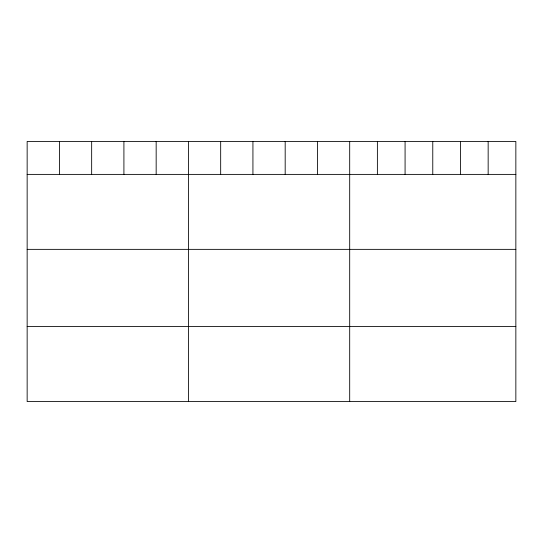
<?xml version="1.0" encoding="UTF-8"?>
<svg xmlns="http://www.w3.org/2000/svg" width="543" height="543" viewBox="0 0 543 543"><rect width="100%" height="100%" fill="white"/><g stroke="black" fill="none" stroke-linecap="round" stroke-linejoin="round"><path stroke-width="0.81" d="M515.85 174.391L515.85 401.562L27.15 401.562L27.15 141.438L515.85 141.438L515.85 174.391L27.15 174.391M27.15 249.359L515.85 249.359M27.15 326.594L515.85 326.594M488.157 141.438L488.157 174.391M460.464 141.438L460.464 174.391M432.771 141.438L432.771 174.391M405.078 141.438L405.078 174.391M377.385 141.438L377.385 174.391M349.692 141.438L349.692 401.562M317.438 141.438L317.438 174.391M285.184 141.438L285.184 174.391M252.929 141.438L252.929 174.391M220.675 141.438L220.675 174.391M188.421 141.438L188.421 401.562M156.167 141.438L156.167 174.391M123.913 141.438L123.913 174.391M91.658 141.438L91.658 174.391M59.404 141.438L59.404 174.391"/></g></svg>
